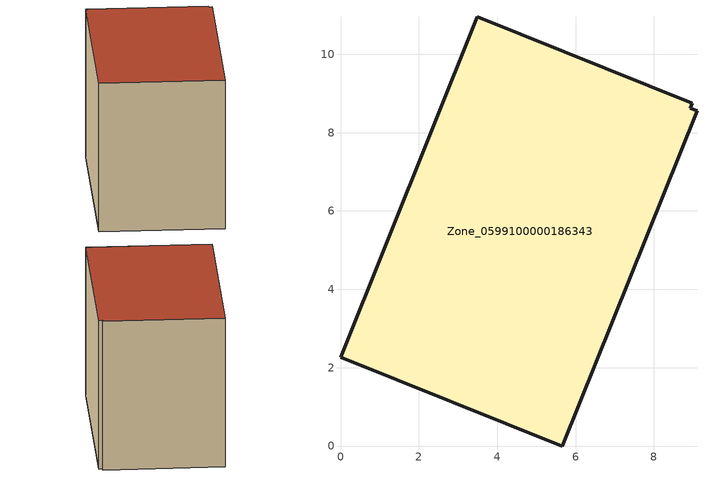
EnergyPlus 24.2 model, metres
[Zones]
Zone_0599100000186343
 floor ground (C_G): 0,2.27 3.49,10.95 8.97,8.75 8.92,8.62 9.1,8.55 5.66,0 z0.39
 wall outside (C_F): 3.49,10.95 0,2.27 5.66,0 9.1,8.55 8.92,8.62 8.97,8.75 3.49,10.95 z0.39:8.13
 roof outside (C_R): 5.66,0 9.1,8.55 8.92,8.62 8.97,8.75 3.49,10.95 0,2.27 z8.13
[BUILDING]
Pand.0599100000186343: North Axis=0; Terrain=City; Loads Convergence Tolerance Value=0.04; Temperature Convergence Tolerance Value=0.4; Solar Distribution=FullExterior; Maximum Number of Warmup Days=25; Minimum Number of Warmup Days=1
[Site:Location]
Rotterdam.The.Hague.AP_ZH_NLD Design_Conditions: Latitude=51.96; Longitude=4.45; Time Zone=1; Elevation=-4.5
[SITE:GROUNDTEMPERATURE:BUILDINGSURFACE]
18, 18, 18, 18, 18, 18, 18, 18, 18, 18, 18, 18
[MATERIAL] Thermal Absorptance=0.9; Solar Absorptance=0.7; Visible Absorptance=0.7
Name | Roughness | Thickness | Conductivity | Density | Specific Heat
G.TI.1965-1974 | MediumSmooth | 0.15 | 0.882353 | 540 | 1210
F.TI.1965-1974 | Rough | 0.3 | 0.697674 | 1920 | 840
R.TI.1965-1974 | MediumRough | 0.2 | 0.232558 | 1500 | 1000
[CONSTRUCTION]
C_G: G.TI.1965-1974
C_F: F.TI.1965-1974
C_R: R.TI.1965-1974
[ZONE]
Zone_0599100000186343: Type=1; Multiplier=1; Ceiling Height=Autocalculate; Volume=Autocalculate; Floor Area=autocalculate; Part of Total Floor Area=Yes
[ZONEINFILTRATION:DESIGNFLOWRATE]
Infil_Zone_0599100000186343: Zone or ZoneList or Space or SpaceList=Zone_0599100000186343; Schedule=AlwaysOn; Design Flow Rate Calculation Method=Flow/Area; Flow Rate per Floor Area=0.003; Constant Term Coefficient=1; Temperature Term Coefficient=0; Velocity Term Coefficient=0; Velocity Squared Term Coefficient=0
[HVACTEMPLATE:ZONE:IDEALLOADSAIRSYSTEM]
Zone_0599100000186343: Maximum Heating Supply Air Temperature=50; Minimum Cooling Supply Air Temperature=13; Maximum Heating Supply Air Humidity Ratio=0.0156; Minimum Cooling Supply Air Humidity Ratio=0.0077; Heating Limit=NoLimit; Cooling Limit=NoLimit; Dehumidification Control Type=ConstantSensibleHeatRatio; Cooling Sensible Heat Ratio=0.7; Dehumidification Setpoint=60; Humidification Control Type=None; Humidification Setpoint=30; Outdoor Air Method=None; Outdoor Air Flow Rate per Person=0.00944; Outdoor Air Flow Rate per Zone Floor Area=0; Outdoor Air Flow Rate per Zone=0; Demand Controlled Ventilation Type=None; Outdoor Air Economizer Type=NoEconomizer; Heat Recovery Type=None; Sensible Heat Recovery Effectiveness=0.7; Latent Heat Recovery Effectiveness=0.65
[ZONECONTROL:THERMOSTAT]
ThermostatControl_Zone_0599100000186343: Zone or ZoneList=Zone_0599100000186343; Control Type Schedule=DualSetpointControlType; Control 1=Thermostat_Zone_0599100000186343; Temperature Difference Between Cutout And Setpoint=0
[THERMOSTATSETPOINT:DUALSETPOINT]
Thermostat_Zone_0599100000186343: Heating Setpoint Temperature Schedule=HeatingSetpoint_Zone_0599100000186343; Cooling Setpoint Temperature Schedule=CoolingSetpoint_Zone_0599100000186343
[SCHEDULE:COMPACT]
HeatingSetpoint_Zone_0599100000186343: Through: 12/31, For: AllDays, Until: 24:00, 21
CoolingSetpoint_Zone_0599100000186343: Through: 12/31, For: AllDays, Until: 24:00, 24
DualSetpointControlType: Through: 12/31, For: AllDays, Until: 24:00, 4
AlwaysOn: Through: 12/31, For: AllDays, Until: 24:00, 1
